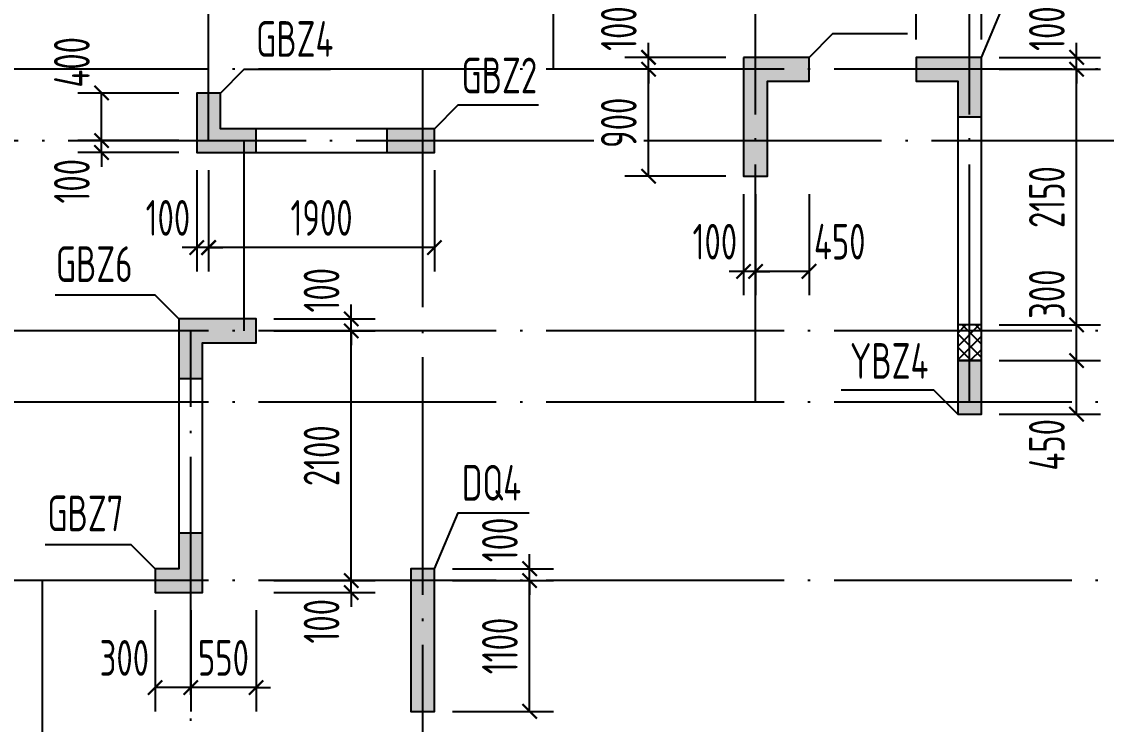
# Model space of a CAD drawing. Extents: x -812054 to 22247, y -644080 to 1003627.
# Drawn here: x -443687 to -434565, y -220487 to -214578 of the extents above; entities that cross this region are included whole.
import ezdxf
from ezdxf.enums import TextEntityAlignment as Align

# ---------------------------------------------------------------- set-up
doc = ezdxf.new("R2010")
doc.units = 0
doc.header["$LTSCALE"] = 1000
doc.linetypes.add('DOTE', pattern=[2.42, 2, -0.2, 0.02, -0.2])
doc.layers.get('0').update_dxf_attribs({"linetype": 'CONTINUOUS'})
doc.layers.get('DEFPOINTS').update_dxf_attribs({"linetype": 'CONTINUOUS'})
for name, color, linetype in [('0z-约束构件', 1, 'CONTINUOUS'), ('A-DOTE', 10, 'DOTE'), ('S-Q墙实线', 6, 'CONTINUOUS'), ('S-Q墙标注', 3, 'CONTINUOUS'), ('S-X详图填充', 252, 'CONTINUOUS'), ('S-X详图实线', 4, 'CONTINUOUS'), ('S-Z柱编号', 6, 'CONTINUOUS')]:
    doc.layers.add(name, color=color, linetype=linetype)
doc.layers.add('配箍校核', color=34, linetype='CONTINUOUS', plot=False)
doc.styles.add('TSSD_REIN', font='tssdeng.shx', dxfattribs={"width": 0.7, "height": 300, "bigfont": 'tssdchn.shx'})
doc.styles.add('结构文字', font='zstxt.shx', dxfattribs={"width": 0.7, "bigfont": 'zshz.shx'})
doc.dimstyles.new('STRUCK', dxfattribs={"dimtxt": 400, "dimasz": 121, "dimexe": 200, "dimexo": 150, "dimgap": 115, "dimtad": 1, "dimdec": 0, "dimdsep": 46, "dimtxsty": '结构文字', "dimblk": 'ARCHTICK', "dimcen": 400, "dimclrd": 3, "dimclre": 3, "dimclrt": 7, "dimadec": 0, "dimazin": 0, "dimtfac": 1, "dimtdec": 0, "dimtix": 1, "dimtmove": 2, "dimatfit": 3, "dimldrblk": '_DIMX', "dimfxl": 1, "dimtolj": 1, "dimtzin": 0, "dimarcsym": 0})

# ---------------------------------------------------------------- blocks, each defined once
blk = doc.blocks.new('20210726.16350016')
at = {"layer": 'A-DOTE'}
for p, q in [((43500, 13100.3), (43500, 21100)), ((46400, 13700), (46400, 21100)), ((48100, 10900), (48100, 21100)), ((49900, 10900), (49900, 21100)), ((55600, 13700), (3600, 13700)), ((45299.8, 13700), (45300, 3600)), ((3600, 13100.3), (55600, 13100.3)), ((43800, 11500), (43800, 13100)), ((55600, 11500), (3600, 11500)), ((43350, 3600), (43350, 11500)), ((55600, 10900), (3600, 10900)), ((55600, 9400), (3600, 9400)), ((42100, 9400), (42100, 3600))]:
    blk.add_line(p, q, dxfattribs=at)
blk = doc.blocks.new('_ArchTick')
at = {"color": 0, "linetype": 'ByBlock', "const_width": 0.15}
blk.add_lwpolyline([(-0.5, -0.5), (0.5, 0.5)], dxfattribs=at)
blk = doc.blocks.new('*D1938')
at = {"layer": 'DEFPOINTS', "color": 0, "transparency": 16777216}
for p in [(-440215.3, -219278.3), (-439415.3, -219278.3), (-440215.3, -220378.3)]:
    blk.add_point(p, dxfattribs=at)
at = {"layer": 'S-Q墙标注', "color": 3, "lineweight": -2, "transparency": 16777216}
for p, q in [((-440065.3, -219278.3), (-439215.3, -219278.3)), ((-439415.3, -220378.3), (-439415.3, -219278.3)), ((-440065.3, -220378.3), (-439215.3, -220378.3))]:
    blk.add_line(p, q, dxfattribs=at)
at = {"layer": 'S-Q墙标注', "color": 3, "lineweight": -2, "transparency": 16777216, "xscale": 121, "yscale": 121, "zscale": 121}
for p, rotation in [((-439415.3, -219278.3), 90), ((-439415.3, -220378.3), 270)]:
    blk.add_blockref('_ArchTick', p, dxfattribs=dict(at, rotation=rotation))
at = {"layer": 'S-Q墙标注', "color": 7, "transparency": 16777216, "insert": (-439665.3, -219828.3), "char_height": 300, "attachment_point": 5, "rotation": 90, "style": 'TSSD_REIN'}
blk.add_mtext('\\A1;1100', dxfattribs=at)
blk = doc.blocks.new('_DIMX')
blk.add_line((-150, 0), (150, 0))
at = {"const_width": 50}
blk.add_lwpolyline([(-70, -70), (70, 70)], dxfattribs=at)
blk = doc.blocks.new('*D1939')
at = {"layer": 'DEFPOINTS', "color": 0, "transparency": 16777216}
for p in [(-440215.3, -219178.3), (-439415.3, -219178.3), (-440215.3, -219278.3)]:
    blk.add_point(p, dxfattribs=at)
at = {"layer": 'S-Q墙标注', "color": 3, "lineweight": -2, "transparency": 16777216}
for p, q in [((-439415.3, -219178.3), (-439415.3, -219057.3)), ((-440065.3, -219178.3), (-439215.3, -219178.3)), ((-439415.3, -219278.3), (-439415.3, -219178.3)), ((-440065.3, -219278.3), (-439215.3, -219278.3)), ((-439415.3, -219278.3), (-439415.3, -219399.3))]:
    blk.add_line(p, q, dxfattribs=at)
at = {"layer": 'S-Q墙标注', "color": 3, "lineweight": -2, "transparency": 16777216, "xscale": 121, "yscale": 121, "zscale": 121}
for p, rotation in [((-439415.3, -219178.3), 270), ((-439415.3, -219278.3), 90)]:
    blk.add_blockref('_ArchTick', p, dxfattribs=dict(at, rotation=rotation))
at = {"layer": 'S-Q墙标注', "color": 7, "transparency": 16777216, "insert": (-439665.3, -218936.3), "char_height": 300, "attachment_point": 5, "rotation": 90, "style": 'TSSD_REIN'}
blk.add_mtext('\\A1;100', dxfattribs=at)
blk = doc.blocks.new('*D1944')
at = {"layer": 'DEFPOINTS', "color": 0, "transparency": 16777216}
for p in [(-435615.3, -217428.3), (-434815.3, -217428.3), (-435615.3, -217878.3)]:
    blk.add_point(p, dxfattribs=at)
at = {"layer": 'S-Q墙标注', "color": 3, "lineweight": -2, "transparency": 16777216}
for p, q in [((-435465.3, -217428.3), (-434615.3, -217428.3)), ((-434815.3, -217878.3), (-434815.3, -217428.3)), ((-435465.3, -217878.3), (-434615.3, -217878.3))]:
    blk.add_line(p, q, dxfattribs=at)
at = {"layer": 'S-Q墙标注', "color": 3, "lineweight": -2, "transparency": 16777216, "xscale": 121, "yscale": 121, "zscale": 121}
for p, rotation in [((-434815.3, -217428.3), 90), ((-434815.3, -217878.3), 270)]:
    blk.add_blockref('_ArchTick', p, dxfattribs=dict(at, rotation=rotation))
at = {"layer": 'S-Q墙标注', "color": 7, "transparency": 16777216, "insert": (-435065.3, -218136.3), "char_height": 300, "attachment_point": 5, "rotation": 90, "style": 'TSSD_REIN'}
blk.add_mtext('\\A1;450', dxfattribs=at)
blk = doc.blocks.new('*D1945')
at = {"layer": 'DEFPOINTS', "color": 0, "transparency": 16777216}
for p in [(-435615.3, -214878.3), (-434815.3, -214878.3), (-435615.3, -214978.3)]:
    blk.add_point(p, dxfattribs=at)
at = {"layer": 'S-Q墙标注', "color": 3, "lineweight": -2, "transparency": 16777216}
for p, q in [((-434815.3, -214878.3), (-434815.3, -214757.3)), ((-435465.3, -214878.3), (-434615.3, -214878.3)), ((-434815.3, -214978.3), (-434815.3, -214878.3)), ((-435465.3, -214978.3), (-434615.3, -214978.3)), ((-434815.3, -214978.3), (-434815.3, -215099.3))]:
    blk.add_line(p, q, dxfattribs=at)
at = {"layer": 'S-Q墙标注', "color": 3, "lineweight": -2, "transparency": 16777216, "xscale": 121, "yscale": 121, "zscale": 121}
for p, rotation in [((-434815.3, -214878.3), 270), ((-434815.3, -214978.3), 90)]:
    blk.add_blockref('_ArchTick', p, dxfattribs=dict(at, rotation=rotation))
at = {"layer": 'S-Q墙标注', "color": 7, "transparency": 16777216, "insert": (-435065.3, -214636.3), "char_height": 300, "attachment_point": 5, "rotation": 90, "style": 'TSSD_REIN'}
blk.add_mtext('\\A1;100', dxfattribs=at)
blk = doc.blocks.new('*D1946')
at = {"layer": 'DEFPOINTS', "color": 0, "transparency": 16777216}
for p in [(-435715.3, -214078.3), (-435715.3, -214878.3), (-435615.3, -214878.3)]:
    blk.add_point(p, dxfattribs=at)
at = {"layer": 'S-Q墙标注', "color": 3, "lineweight": -2, "transparency": 16777216}
for p, q in [((-435715.3, -214728.3), (-435715.3, -213878.3)), ((-435615.3, -214728.3), (-435615.3, -213878.3)), ((-435715.3, -214078.3), (-435836.3, -214078.3)), ((-435615.3, -214078.3), (-435715.3, -214078.3)), ((-435615.3, -214078.3), (-435494.3, -214078.3))]:
    blk.add_line(p, q, dxfattribs=at)
at = {"layer": 'S-Q墙标注', "color": 3, "lineweight": -2, "transparency": 16777216, "xscale": 121, "yscale": 121, "zscale": 121}
blk.add_blockref('_ArchTick', (-435715.3, -214078.3), dxfattribs=at)
at = {"layer": 'S-Q墙标注', "color": 3, "lineweight": -2, "transparency": 16777216, "xscale": 121, "yscale": 121, "zscale": 121, "rotation": 180}
blk.add_blockref('_ArchTick', (-435615.3, -214078.3), dxfattribs=at)
at = {"layer": 'S-Q墙标注', "color": 7, "transparency": 16777216, "insert": (-435373.4, -213828.3), "char_height": 300, "attachment_point": 5, "style": 'TSSD_REIN'}
blk.add_mtext('\\A1;100', dxfattribs=at)
blk = doc.blocks.new('*D1947')
at = {"layer": 'DEFPOINTS', "color": 0, "transparency": 16777216}
for p in [(-436165.3, -214078.3), (-436165.3, -214878.3), (-435715.3, -214878.3)]:
    blk.add_point(p, dxfattribs=at)
at = {"layer": 'S-Q墙标注', "color": 3, "lineweight": -2, "transparency": 16777216}
for p, q in [((-436165.3, -214728.3), (-436165.3, -213878.3)), ((-435715.3, -214728.3), (-435715.3, -213878.3)), ((-435715.3, -214078.3), (-436165.3, -214078.3))]:
    blk.add_line(p, q, dxfattribs=at)
at = {"layer": 'S-Q墙标注', "color": 3, "lineweight": -2, "transparency": 16777216, "xscale": 121, "yscale": 121, "zscale": 121, "rotation": 180}
blk.add_blockref('_ArchTick', (-436165.3, -214078.3), dxfattribs=at)
at = {"layer": 'S-Q墙标注', "color": 3, "lineweight": -2, "transparency": 16777216, "xscale": 121, "yscale": 121, "zscale": 121}
blk.add_blockref('_ArchTick', (-435715.3, -214078.3), dxfattribs=at)
at = {"layer": 'S-Q墙标注', "color": 7, "transparency": 16777216, "insert": (-436423.4, -213828.3), "char_height": 300, "attachment_point": 5, "style": 'TSSD_REIN'}
blk.add_mtext('\\A1;450', dxfattribs=at)
blk = doc.blocks.new('*D1948')
at = {"layer": 'DEFPOINTS', "color": 0, "transparency": 16777216}
for p in [(-438415.3, -214978.3), (-437615.3, -214978.3), (-437615.3, -215878.3)]:
    blk.add_point(p, dxfattribs=at)
at = {"layer": 'S-Q墙标注', "color": 3, "lineweight": -2, "transparency": 16777216}
for p, q in [((-437765.3, -214978.3), (-438615.3, -214978.3)), ((-438415.3, -215878.3), (-438415.3, -214978.3)), ((-437765.3, -215878.3), (-438615.3, -215878.3))]:
    blk.add_line(p, q, dxfattribs=at)
at = {"layer": 'S-Q墙标注', "color": 3, "lineweight": -2, "transparency": 16777216, "xscale": 121, "yscale": 121, "zscale": 121}
for p, rotation in [((-438415.3, -214978.3), 90), ((-438415.3, -215878.3), 270)]:
    blk.add_blockref('_ArchTick', p, dxfattribs=dict(at, rotation=rotation))
at = {"layer": 'S-Q墙标注', "color": 7, "transparency": 16777216, "insert": (-438665.3, -215428.3), "char_height": 300, "attachment_point": 5, "rotation": 90, "style": 'TSSD_REIN'}
blk.add_mtext('\\A1;900', dxfattribs=at)
blk = doc.blocks.new('*D1949')
at = {"layer": 'DEFPOINTS', "color": 0, "transparency": 16777216}
for p in [(-438415.3, -214878.3), (-437615.3, -214878.3), (-437615.3, -214978.3)]:
    blk.add_point(p, dxfattribs=at)
at = {"layer": 'S-Q墙标注', "color": 3, "lineweight": -2, "transparency": 16777216}
for p, q in [((-438415.3, -214878.3), (-438415.3, -214757.3)), ((-437765.3, -214878.3), (-438615.3, -214878.3)), ((-438415.3, -214978.3), (-438415.3, -214878.3)), ((-437765.3, -214978.3), (-438615.3, -214978.3)), ((-438415.3, -214978.3), (-438415.3, -215099.3))]:
    blk.add_line(p, q, dxfattribs=at)
at = {"layer": 'S-Q墙标注', "color": 3, "lineweight": -2, "transparency": 16777216, "xscale": 121, "yscale": 121, "zscale": 121}
for p, rotation in [((-438415.3, -214878.3), 270), ((-438415.3, -214978.3), 90)]:
    blk.add_blockref('_ArchTick', p, dxfattribs=dict(at, rotation=rotation))
at = {"layer": 'S-Q墙标注', "color": 7, "transparency": 16777216, "insert": (-438665.3, -214636.3), "char_height": 300, "attachment_point": 5, "rotation": 90, "style": 'TSSD_REIN'}
blk.add_mtext('\\A1;100', dxfattribs=at)
blk = doc.blocks.new('*D1950')
at = {"layer": 'DEFPOINTS', "color": 0, "transparency": 16777216}
for p in [(-437515.3, -215878.3), (-437065.4, -215878.3), (-437515.3, -216678.3)]:
    blk.add_point(p, dxfattribs=at)
at = {"layer": 'S-Q墙标注', "color": 3, "lineweight": -2, "transparency": 16777216}
for p, q in [((-437515.3, -216028.3), (-437515.3, -216878.3)), ((-437065.4, -216028.3), (-437065.4, -216878.3)), ((-437065.4, -216678.3), (-437515.3, -216678.3))]:
    blk.add_line(p, q, dxfattribs=at)
at = {"layer": 'S-Q墙标注', "color": 3, "lineweight": -2, "transparency": 16777216, "xscale": 121, "yscale": 121, "zscale": 121, "rotation": 180}
blk.add_blockref('_ArchTick', (-437515.3, -216678.3), dxfattribs=at)
at = {"layer": 'S-Q墙标注', "color": 3, "lineweight": -2, "transparency": 16777216, "xscale": 121, "yscale": 121, "zscale": 121}
blk.add_blockref('_ArchTick', (-437065.4, -216678.3), dxfattribs=at)
at = {"layer": 'S-Q墙标注', "color": 7, "transparency": 16777216, "insert": (-436807.3, -216428.3), "char_height": 300, "attachment_point": 5, "style": 'TSSD_REIN'}
blk.add_mtext('\\A1;450', dxfattribs=at)
blk = doc.blocks.new('*D1951')
at = {"layer": 'DEFPOINTS', "color": 0, "transparency": 16777216}
for p in [(-437615.3, -215878.3), (-437515.3, -215878.3), (-437615.3, -216678.3)]:
    blk.add_point(p, dxfattribs=at)
at = {"layer": 'S-Q墙标注', "color": 3, "lineweight": -2, "transparency": 16777216}
for p, q in [((-437615.3, -216028.3), (-437615.3, -216878.3)), ((-437515.3, -216028.3), (-437515.3, -216878.3)), ((-437615.3, -216678.3), (-437736.3, -216678.3)), ((-437515.3, -216678.3), (-437615.3, -216678.3)), ((-437515.3, -216678.3), (-437394.3, -216678.3))]:
    blk.add_line(p, q, dxfattribs=at)
at = {"layer": 'S-Q墙标注', "color": 3, "lineweight": -2, "transparency": 16777216, "xscale": 121, "yscale": 121, "zscale": 121}
blk.add_blockref('_ArchTick', (-437615.3, -216678.3), dxfattribs=at)
at = {"layer": 'S-Q墙标注', "color": 3, "lineweight": -2, "transparency": 16777216, "xscale": 121, "yscale": 121, "zscale": 121, "rotation": 180}
blk.add_blockref('_ArchTick', (-437515.3, -216678.3), dxfattribs=at)
at = {"layer": 'S-Q墙标注', "color": 7, "transparency": 16777216, "insert": (-437857.3, -216428.3), "char_height": 300, "attachment_point": 5, "style": 'TSSD_REIN'}
blk.add_mtext('\\A1;100', dxfattribs=at)
blk = doc.blocks.new('*D1952')
at = {"layer": 'DEFPOINTS', "color": 0, "transparency": 16777216}
for p in [(-443015.3, -215578), (-442215.3, -215578), (-442215.3, -215678)]:
    blk.add_point(p, dxfattribs=at)
at = {"layer": 'S-Q墙标注', "color": 3, "lineweight": -2, "transparency": 16777216}
for p, q in [((-443015.3, -215578), (-443015.3, -215457)), ((-442365.3, -215578), (-443215.3, -215578)), ((-443015.3, -215678), (-443015.3, -215578)), ((-442365.3, -215678), (-443215.3, -215678)), ((-443015.3, -215678), (-443015.3, -215799))]:
    blk.add_line(p, q, dxfattribs=at)
at = {"layer": 'S-Q墙标注', "color": 3, "lineweight": -2, "transparency": 16777216, "xscale": 121, "yscale": 121, "zscale": 121}
for p, rotation in [((-443015.3, -215578), 270), ((-443015.3, -215678), 90)]:
    blk.add_blockref('_ArchTick', p, dxfattribs=dict(at, rotation=rotation))
at = {"layer": 'S-Q墙标注', "color": 7, "transparency": 16777216, "insert": (-443265.3, -215919.9), "char_height": 300, "attachment_point": 5, "rotation": 90, "style": 'TSSD_REIN'}
blk.add_mtext('\\A1;100', dxfattribs=at)
blk = doc.blocks.new('*D1953')
at = {"layer": 'DEFPOINTS', "color": 0, "transparency": 16777216}
for p in [(-443015.3, -215178), (-442215.3, -215178), (-442215.3, -215578)]:
    blk.add_point(p, dxfattribs=at)
at = {"layer": 'S-Q墙标注', "color": 3, "lineweight": -2, "transparency": 16777216}
for p, q in [((-442365.3, -215178), (-443215.3, -215178)), ((-443015.3, -215578), (-443015.3, -215178)), ((-442365.3, -215578), (-443215.3, -215578))]:
    blk.add_line(p, q, dxfattribs=at)
at = {"layer": 'S-Q墙标注', "color": 3, "lineweight": -2, "transparency": 16777216, "xscale": 121, "yscale": 121, "zscale": 121}
for p, rotation in [((-443015.3, -215178), 90), ((-443015.3, -215578), 270)]:
    blk.add_blockref('_ArchTick', p, dxfattribs=dict(at, rotation=rotation))
at = {"layer": 'S-Q墙标注', "color": 7, "transparency": 16777216, "insert": (-443265.3, -214919.9), "char_height": 300, "attachment_point": 5, "rotation": 90, "style": 'TSSD_REIN'}
blk.add_mtext('\\A1;400', dxfattribs=at)
blk = doc.blocks.new('*D1954')
at = {"layer": 'DEFPOINTS', "color": 0, "transparency": 16777216}
for p in [(-442115.3, -215678), (-440215.3, -215678), (-442115.3, -216478)]:
    blk.add_point(p, dxfattribs=at)
at = {"layer": 'S-Q墙标注', "color": 3, "lineweight": -2, "transparency": 16777216}
for p, q in [((-442115.3, -215828), (-442115.3, -216678)), ((-440215.3, -215828), (-440215.3, -216678)), ((-440215.3, -216478), (-442115.3, -216478))]:
    blk.add_line(p, q, dxfattribs=at)
at = {"layer": 'S-Q墙标注', "color": 3, "lineweight": -2, "transparency": 16777216, "xscale": 121, "yscale": 121, "zscale": 121, "rotation": 180}
blk.add_blockref('_ArchTick', (-442115.3, -216478), dxfattribs=at)
at = {"layer": 'S-Q墙标注', "color": 3, "lineweight": -2, "transparency": 16777216, "xscale": 121, "yscale": 121, "zscale": 121}
blk.add_blockref('_ArchTick', (-440215.3, -216478), dxfattribs=at)
at = {"layer": 'S-Q墙标注', "color": 7, "transparency": 16777216, "insert": (-441165.3, -216228), "char_height": 300, "attachment_point": 5, "style": 'TSSD_REIN'}
blk.add_mtext('\\A1;1900', dxfattribs=at)
blk = doc.blocks.new('*D1955')
at = {"layer": 'DEFPOINTS', "color": 0, "transparency": 16777216}
for p in [(-442215.3, -215678), (-442115.3, -215678), (-442215.3, -216478)]:
    blk.add_point(p, dxfattribs=at)
at = {"layer": 'S-Q墙标注', "color": 3, "lineweight": -2, "transparency": 16777216}
for p, q in [((-442215.3, -215828), (-442215.3, -216678)), ((-442115.3, -215828), (-442115.3, -216678)), ((-442215.3, -216478), (-442336.3, -216478)), ((-442115.3, -216478), (-442215.3, -216478)), ((-442115.3, -216478), (-441994.3, -216478))]:
    blk.add_line(p, q, dxfattribs=at)
at = {"layer": 'S-Q墙标注', "color": 3, "lineweight": -2, "transparency": 16777216, "xscale": 121, "yscale": 121, "zscale": 121}
blk.add_blockref('_ArchTick', (-442215.3, -216478), dxfattribs=at)
at = {"layer": 'S-Q墙标注', "color": 3, "lineweight": -2, "transparency": 16777216, "xscale": 121, "yscale": 121, "zscale": 121, "rotation": 180}
blk.add_blockref('_ArchTick', (-442115.3, -216478), dxfattribs=at)
at = {"layer": 'S-Q墙标注', "color": 7, "transparency": 16777216, "insert": (-442457.2, -216228), "char_height": 300, "attachment_point": 5, "style": 'TSSD_REIN'}
blk.add_mtext('\\A1;100', dxfattribs=at)
blk = doc.blocks.new('*D1960')
at = {"layer": 'DEFPOINTS', "color": 0, "transparency": 16777216}
for p in [(-441715.3, -219278.3), (-440915.3, -219278.3), (-441715.3, -219378.3)]:
    blk.add_point(p, dxfattribs=at)
at = {"layer": 'S-Q墙标注', "color": 3, "lineweight": -2, "transparency": 16777216}
for p, q in [((-440915.3, -219278.3), (-440915.3, -219157.3)), ((-441565.3, -219278.3), (-440715.3, -219278.3)), ((-440915.3, -219378.3), (-440915.3, -219278.3)), ((-441565.3, -219378.3), (-440715.3, -219378.3)), ((-440915.3, -219378.3), (-440915.3, -219499.3))]:
    blk.add_line(p, q, dxfattribs=at)
at = {"layer": 'S-Q墙标注', "color": 3, "lineweight": -2, "transparency": 16777216, "xscale": 121, "yscale": 121, "zscale": 121}
for p, rotation in [((-440915.3, -219278.3), 270), ((-440915.3, -219378.3), 90)]:
    blk.add_blockref('_ArchTick', p, dxfattribs=dict(at, rotation=rotation))
at = {"layer": 'S-Q墙标注', "color": 7, "transparency": 16777216, "insert": (-441165.3, -219620.2), "char_height": 300, "attachment_point": 5, "rotation": 90, "style": 'TSSD_REIN'}
blk.add_mtext('\\A1;100', dxfattribs=at)
blk = doc.blocks.new('*D1961')
at = {"layer": 'DEFPOINTS', "color": 0, "transparency": 16777216}
for p in [(-441715.3, -217178.3), (-440915.3, -217178.3), (-441715.3, -219278.3)]:
    blk.add_point(p, dxfattribs=at)
at = {"layer": 'S-Q墙标注', "color": 3, "lineweight": -2, "transparency": 16777216}
for p, q in [((-441565.3, -217178.3), (-440715.3, -217178.3)), ((-440915.3, -219278.3), (-440915.3, -217178.3)), ((-441565.3, -219278.3), (-440715.3, -219278.3))]:
    blk.add_line(p, q, dxfattribs=at)
at = {"layer": 'S-Q墙标注', "color": 3, "lineweight": -2, "transparency": 16777216, "xscale": 121, "yscale": 121, "zscale": 121}
for p, rotation in [((-440915.3, -217178.3), 90), ((-440915.3, -219278.3), 270)]:
    blk.add_blockref('_ArchTick', p, dxfattribs=dict(at, rotation=rotation))
at = {"layer": 'S-Q墙标注', "color": 7, "transparency": 16777216, "insert": (-441165.3, -218228.3), "char_height": 300, "attachment_point": 5, "rotation": 90, "style": 'TSSD_REIN'}
blk.add_mtext('\\A1;2100', dxfattribs=at)
blk = doc.blocks.new('*D1962')
at = {"layer": 'DEFPOINTS', "color": 0, "transparency": 16777216}
for p in [(-441715.3, -217078.3), (-440915.3, -217078.3), (-441715.3, -217178.3)]:
    blk.add_point(p, dxfattribs=at)
at = {"layer": 'S-Q墙标注', "color": 3, "lineweight": -2, "transparency": 16777216}
for p, q in [((-440915.3, -217078.3), (-440915.3, -216957.3)), ((-441565.3, -217078.3), (-440715.3, -217078.3)), ((-440915.3, -217178.3), (-440915.3, -217078.3)), ((-441565.3, -217178.3), (-440715.3, -217178.3)), ((-440915.3, -217178.3), (-440915.3, -217299.3))]:
    blk.add_line(p, q, dxfattribs=at)
at = {"layer": 'S-Q墙标注', "color": 3, "lineweight": -2, "transparency": 16777216, "xscale": 121, "yscale": 121, "zscale": 121}
for p, rotation in [((-440915.3, -217078.3), 270), ((-440915.3, -217178.3), 90)]:
    blk.add_blockref('_ArchTick', p, dxfattribs=dict(at, rotation=rotation))
at = {"layer": 'S-Q墙标注', "color": 7, "transparency": 16777216, "insert": (-441165.3, -216836.3), "char_height": 300, "attachment_point": 5, "rotation": 90, "style": 'TSSD_REIN'}
blk.add_mtext('\\A1;100', dxfattribs=at)
blk = doc.blocks.new('20210730.00595579')
at = {"layer": '0z-约束构件'}
h = blk.add_hatch(dxfattribs=at)
h.set_pattern_fill('ANSI37', color=256, scale=25, style=0)
h.set_pattern_definition([(45, (126794.76, -600656.97), (-56.126601, 56.126601), []), (135, (126794.76, -600656.97), (-56.126601, -56.126601), [])])
h.paths.add_polyline_path([(10664.7, -181459.2), (10664.7, -181159.2), (10864.7, -181159.2), (10864.7, -181459.2)])
blk.add_lwpolyline([(10664.7, -181459.2), (10864.7, -181459.2), (10864.7, -181159.2), (10664.7, -181159.2)], close=True, dxfattribs=at)
blk = doc.blocks.new('*D2006')
at = {"layer": 'DEFPOINTS', "color": 0, "transparency": 16777216}
for p in [(-435615.3, -217128.3), (-434815.3, -217128.3), (-435615.3, -217428.3)]:
    blk.add_point(p, dxfattribs=at)
at = {"layer": 'S-Q墙标注', "color": 3, "lineweight": -2, "transparency": 16777216}
for p, q in [((-435465.3, -217128.3), (-434615.3, -217128.3)), ((-434815.3, -217428.3), (-434815.3, -217128.3)), ((-435465.3, -217428.3), (-434615.3, -217428.3))]:
    blk.add_line(p, q, dxfattribs=at)
at = {"layer": 'S-Q墙标注', "color": 3, "lineweight": -2, "transparency": 16777216, "xscale": 121, "yscale": 121, "zscale": 121}
for p, rotation in [((-434815.3, -217128.3), 90), ((-434815.3, -217428.3), 270)]:
    blk.add_blockref('_ArchTick', p, dxfattribs=dict(at, rotation=rotation))
at = {"layer": 'S-Q墙标注', "color": 7, "transparency": 16777216, "insert": (-435065.3, -216870.2), "char_height": 300, "attachment_point": 5, "rotation": 90, "style": 'TSSD_REIN'}
blk.add_mtext('\\A1;300', dxfattribs=at)
blk = doc.blocks.new('*D2007')
at = {"layer": 'DEFPOINTS', "color": 0, "transparency": 16777216}
for p in [(-435615.3, -214978.3), (-434815.3, -214978.3), (-435615.3, -217128.3)]:
    blk.add_point(p, dxfattribs=at)
at = {"layer": 'S-Q墙标注', "color": 3, "lineweight": -2, "transparency": 16777216}
for p, q in [((-435465.3, -214978.3), (-434615.3, -214978.3)), ((-434815.3, -217128.3), (-434815.3, -214978.3)), ((-435465.3, -217128.3), (-434615.3, -217128.3))]:
    blk.add_line(p, q, dxfattribs=at)
at = {"layer": 'S-Q墙标注', "color": 3, "lineweight": -2, "transparency": 16777216, "xscale": 121, "yscale": 121, "zscale": 121}
for p, rotation in [((-434815.3, -214978.3), 90), ((-434815.3, -217128.3), 270)]:
    blk.add_blockref('_ArchTick', p, dxfattribs=dict(at, rotation=rotation))
at = {"layer": 'S-Q墙标注', "color": 7, "transparency": 16777216, "insert": (-435065.3, -216053.3), "char_height": 300, "attachment_point": 5, "rotation": 90, "style": 'TSSD_REIN'}
blk.add_mtext('\\A1;2150', dxfattribs=at)
blk = doc.blocks.new('*D2292')
at = {"layer": 'DEFPOINTS', "color": 0, "transparency": 16777216}
for p in [(-442265.3, -219378.3), (-441715.3, -219378.3), (-442265.3, -220178.3)]:
    blk.add_point(p, dxfattribs=at)
at = {"layer": 'S-Q墙标注', "color": 3, "lineweight": -2, "transparency": 16777216}
for p, q in [((-442265.3, -219528.3), (-442265.3, -220378.3)), ((-441715.3, -219528.3), (-441715.3, -220378.3)), ((-442265.3, -220178.3), (-442386.3, -220178.3)), ((-441715.3, -220178.3), (-442265.3, -220178.3)), ((-441715.3, -220178.3), (-441594.3, -220178.3))]:
    blk.add_line(p, q, dxfattribs=at)
at = {"layer": 'S-Q墙标注', "color": 3, "lineweight": -2, "transparency": 16777216, "xscale": 121, "yscale": 121, "zscale": 121}
blk.add_blockref('_ArchTick', (-442265.3, -220178.3), dxfattribs=at)
at = {"layer": 'S-Q墙标注', "color": 3, "lineweight": -2, "transparency": 16777216, "xscale": 121, "yscale": 121, "zscale": 121, "rotation": 180}
blk.add_blockref('_ArchTick', (-441715.3, -220178.3), dxfattribs=at)
at = {"layer": 'S-Q墙标注', "color": 7, "transparency": 16777216, "insert": (-441990.3, -219928.3), "char_height": 300, "attachment_point": 5, "style": 'TSSD_REIN'}
blk.add_mtext('\\A1;550', dxfattribs=at)
blk = doc.blocks.new('*D2293')
at = {"layer": 'DEFPOINTS', "color": 0, "transparency": 16777216}
for p in [(-442565.3, -219378.3), (-442265.3, -219378.3), (-442565.3, -220178.3)]:
    blk.add_point(p, dxfattribs=at)
at = {"layer": 'S-Q墙标注', "color": 3, "lineweight": -2, "transparency": 16777216}
for p, q in [((-442565.3, -219528.3), (-442565.3, -220378.3)), ((-442265.3, -219528.3), (-442265.3, -220378.3)), ((-442265.3, -220178.3), (-442565.3, -220178.3))]:
    blk.add_line(p, q, dxfattribs=at)
at = {"layer": 'S-Q墙标注', "color": 3, "lineweight": -2, "transparency": 16777216, "xscale": 121, "yscale": 121, "zscale": 121, "rotation": 180}
blk.add_blockref('_ArchTick', (-442565.3, -220178.3), dxfattribs=at)
at = {"layer": 'S-Q墙标注', "color": 3, "lineweight": -2, "transparency": 16777216, "xscale": 121, "yscale": 121, "zscale": 121}
blk.add_blockref('_ArchTick', (-442265.3, -220178.3), dxfattribs=at)
at = {"layer": 'S-Q墙标注', "color": 7, "transparency": 16777216, "insert": (-442823.4, -219928.3), "char_height": 300, "attachment_point": 5, "style": 'TSSD_REIN'}
blk.add_mtext('\\A1;300', dxfattribs=at)

msp = doc.modelspace()

# ---------------------------------------------------------------- hatches: boundary and pattern name
at = {"layer": 'S-X详图填充'}
h = msp.add_hatch(color=256, dxfattribs=at)
h.dxf.hatch_style = 1
h.paths.add_polyline_path([(-437615.33, -214878.26), (-437615.33, -215878.26), (-437415.33, -215878.26), (-437415.33, -215078.26), (-437065.42, -215078.26), (-437065.42, -214878.26)])
h = msp.add_hatch(color=256, dxfattribs=at)
h.dxf.hatch_style = 1
h.paths.add_polyline_path([(-435815.32, -215378.26), (-435615.32, -215378.26), (-435615.32, -214878.26), (-436165.32, -214878.26), (-436165.32, -215078.26), (-435815.32, -215078.26)])
h = msp.add_hatch(color=256, dxfattribs=at)
h.dxf.hatch_style = 1
h.paths.add_polyline_path([(-441715.32, -215677.99), (-441715.32, -215477.99), (-442015.32, -215477.99), (-442015.32, -215177.99), (-442215.32, -215177.99), (-442215.32, -215677.99)])
h = msp.add_hatch(color=256, dxfattribs=at)
h.dxf.hatch_style = 1
h.paths.add_polyline_path([(-440615.32, -215477.99), (-440615.32, -215677.99), (-440215.32, -215677.99), (-440215.32, -215477.99)])
h = msp.add_hatch(color=256, dxfattribs=at)
h.dxf.hatch_style = 1
h.paths.add_polyline_path([(-442365.32, -217578.26), (-442165.32, -217578.26), (-442165.32, -217278.26), (-441715.45, -217278.26), (-441715.45, -217078.26), (-442365.32, -217078.26)])
h = msp.add_hatch(color=256, dxfattribs=at)
h.dxf.hatch_style = 1
h.paths.add_polyline_path([(-435615.32, -217428.26), (-435815.32, -217428.26), (-435815.32, -217878.26), (-435615.32, -217878.26)])
h = msp.add_hatch(color=256, dxfattribs=at)
h.dxf.hatch_style = 1
h.paths.add_polyline_path([(-442165.32, -218878.26), (-442365.32, -218878.26), (-442365.32, -219178.26), (-442565.32, -219178.26), (-442565.32, -219378.26), (-442165.32, -219378.26)])
h = msp.add_hatch(color=256, dxfattribs=at)
h.dxf.hatch_style = 1
h.paths.add_polyline_path([(-440415.42, -220378.26), (-440215.42, -220378.26), (-440215.33, -219178.26), (-440415.33, -219178.26)])

# ---------------------------------------------------------------- linework, layer by layer
at = {"layer": 'S-Q墙实线'}
for points in [[(-437615.33, -214878.26), (-437615.33, -215878.26), (-437415.33, -215878.26), (-437415.33, -215078.26), (-437065.42, -215078.26), (-437065.42, -214878.26)], [(-435615.32, -214878.26), (-436165.32, -214878.26), (-436165.32, -215078.26), (-435815.32, -215078.26), (-435815.32, -217878.26), (-435615.32, -217878.26)], [(-442015.32, -215477.99), (-442015.32, -215177.99), (-442215.32, -215177.99), (-442215.32, -215677.99), (-441815.45, -215677.99), (-440215.32, -215677.99), (-440215.32, -215477.99), (-441815.45, -215477.99)], [(-442365.32, -219178.26), (-442565.32, -219178.26), (-442565.32, -219378.26), (-442165.32, -219378.26), (-442165.32, -217778.26), (-442165.32, -217278.26), (-441715.45, -217278.26), (-441715.45, -217078.26), (-442365.32, -217078.26), (-442365.32, -217778.26)], [(-440215.33, -220378.26), (-440215.33, -219178.26), (-440415.33, -219178.26), (-440415.33, -220378.26)]]:
    msp.add_lwpolyline(points, close=True, dxfattribs=at)
at = {"layer": 'S-X详图实线'}
for points in [[(-437615.33, -214878.26), (-437615.33, -215878.26), (-437415.33, -215878.26), (-437415.33, -215078.26), (-437065.42, -215078.26), (-437065.42, -214878.26), (-437615.33, -214878.26)], [(-435815.32, -215378.26), (-435615.32, -215378.26), (-435615.32, -214878.26), (-436165.32, -214878.26), (-436165.32, -215078.26), (-435815.32, -215078.26), (-435815.32, -215378.26)], [(-441715.32, -215677.99), (-441715.32, -215477.99), (-442015.32, -215477.99), (-442015.32, -215177.99), (-442215.32, -215177.99), (-442215.32, -215677.99), (-441715.32, -215677.99)], [(-440615.32, -215477.99), (-440615.32, -215677.99), (-440215.32, -215677.99), (-440215.32, -215477.99), (-440615.32, -215477.99)], [(-442365.32, -217578.26), (-442165.32, -217578.26), (-442165.32, -217278.26), (-441715.45, -217278.26), (-441715.45, -217078.26), (-442365.32, -217078.26), (-442365.32, -217578.26)], [(-435615.32, -217428.26), (-435815.32, -217428.26), (-435815.32, -217878.26), (-435615.32, -217878.26), (-435615.32, -217428.26)], [(-442165.32, -218878.26), (-442365.32, -218878.26), (-442365.32, -219178.26), (-442565.32, -219178.26), (-442565.32, -219378.26), (-442165.32, -219378.26), (-442165.32, -218878.26)], [(-440415.42, -220378.26), (-440215.42, -220378.26), (-440215.33, -219178.26), (-440415.33, -219178.26), (-440415.33, -219578.26)]]:
    msp.add_lwpolyline(points, close=True, dxfattribs=at)
at = {"layer": 'S-Z柱编号', "color": 7}
for points in [[(-435615.33, -214878.26), (-435415.33, -214405.23), (-434795.25, -214405.23)], [(-437065.41, -214878.26), (-436865.41, -214678.26), (-436236.99, -214678.26)], [(-442015.32, -215177.99), (-441815.32, -214977.99), (-441090.71, -214977.99)], [(-440215.32, -215477.99), (-440015.32, -215277.99), (-439340.93, -215277.99)], [(-442365.32, -217078.26), (-442565.32, -216878.26), (-443405.32, -216878.26)], [(-435815.33, -217878.26), (-436015.33, -217678.26), (-436795.25, -217678.26)], [(-440215.56, -219178.26), (-440015.56, -218709.31), (-439418.06, -218709.31)], [(-442565.32, -219178.26), (-442765.32, -218978.26), (-443489.98, -218978.26)]]:
    msp.add_lwpolyline(points, dxfattribs=at)

# ---------------------------------------------------------------- block references
at = {"layer": 'A-DOTE'}
msp.add_blockref('20210726.16350016', (-485615.32, -228678.31), dxfattribs=at)
at = {"layer": '配箍校核'}
msp.add_blockref('20210730.00595579', (-446480.03, -35969.08), dxfattribs=at)

# ---------------------------------------------------------------- texts
at = {"layer": 'S-Z柱编号', "color": 7, "style": 'TSSD_REIN', "width": 0.7}
for s, p in [('GBZ4', (-441715.32, -214963.77)), ('GBZ2', (-439988.03, -215270.85)), ('GBZ6', (-443399.46, -216857.04)), ('YBZ4', (-436721.1, -217671.08)), ('DQ4', (-439984.63, -218695.61)), ('GBZ7', (-443471.09, -218953.28))]:
    msp.add_text(s, height=300, dxfattribs=at).set_placement(p, align=Align.BOTTOM_LEFT)

# ---------------------------------------------------------------- dimensions: what is measured, and where the dimension line sits
at = {"layer": 'S-Q墙标注'}
for base, p1, p2, angle, picture, middle in [((-436165.33, -214078.26), (-435715.32, -214878.26), (-436165.33, -214878.26), 180, '*D1947', (-436423.41, -213828.26)), ((-435715.32, -214078.26), (-435615.33, -214878.26), (-435715.32, -214878.26), 180, '*D1946', (-435373.41, -213828.26)), ((-438415.33, -214878.26), (-437615.33, -214978.26), (-437615.33, -214878.26), 90, '*D1949', (-438665.33, -214636.34)), ((-434815.33, -214878.26), (-435615.33, -214978.26), (-435615.33, -214878.26), 90, '*D1945', (-435065.33, -214636.34)), ((-443015.32, -215177.99), (-442215.32, -215577.99), (-442215.32, -215177.99), 90, '*D1953', (-443265.32, -214919.91)), ((-443015.32, -215577.99), (-442215.32, -215677.99), (-442215.32, -215577.99), 90, '*D1952', (-443265.32, -215919.91)), ((-442215.32, -216477.99), (-442115.32, -215677.99), (-442215.32, -215677.99), 180, '*D1955', (-442457.24, -216227.99)), ((-437615.33, -216678.26), (-437515.32, -215878.26), (-437615.33, -215878.26), 180, '*D1951', (-437857.26, -216428.26)), ((-437515.32, -216678.26), (-437065.41, -215878.26), (-437515.32, -215878.26), 180, '*D1950', (-436807.34, -216428.26)), ((-440915.26, -217078.26), (-441715.26, -217178.26), (-441715.26, -217078.26), 90, '*D1962', (-441165.26, -216836.34)), ((-434815.33, -217128.26), (-435615.33, -217428.26), (-435615.33, -217128.26), 90, '*D2006', (-435065.33, -216870.18)), ((-434815.33, -217428.26), (-435615.33, -217878.26), (-435615.33, -217428.26), 90, '*D1944', (-435065.33, -218136.33)), ((-439415.33, -219178.26), (-440215.33, -219278.26), (-440215.33, -219178.26), 90, '*D1939', (-439665.33, -218936.34)), ((-440915.26, -219278.26), (-441715.26, -219378.26), (-441715.26, -219278.26), 90, '*D1960', (-441165.26, -219620.18)), ((-442565.31, -220178.28), (-442265.31, -219378.28), (-442565.31, -219378.28), 180, '*D2293', (-442823.39, -219928.28))]:
    dim = msp.add_linear_dim(base=base, p1=p1, p2=p2, angle=angle, dimstyle='STRUCK', override={"dimtxt": 300, "dimgap": 100, "dimtxsty": 'TSSD_REIN'}, dxfattribs=at)
    dim.commit()
    dim.dimension.update_dxf_attribs({"geometry": picture, "text_midpoint": middle, "dimtype": 160})
for base, p1, p2, angle, picture, middle in [((-438415.33, -214978.26), (-437615.33, -215878.26), (-437615.33, -214978.26), 90, '*D1948', (-438665.33, -215428.26)), ((-434815.33, -214978.26), (-435615.33, -217128.26), (-435615.33, -214978.26), 90, '*D2007', (-435065.33, -216053.26)), ((-442115.32, -216477.99), (-440215.32, -215677.99), (-442115.32, -215677.99), 180, '*D1954', (-441165.32, -216227.99)), ((-440915.26, -217178.26), (-441715.26, -219278.26), (-441715.26, -217178.26), 90, '*D1961', (-441165.26, -218228.26)), ((-439415.33, -219278.26), (-440215.33, -220378.26), (-440215.33, -219278.26), 90, '*D1938', (-439665.33, -219828.26)), ((-442265.31, -220178.28), (-441715.32, -219378.28), (-442265.31, -219378.28), 180, '*D2292', (-441990.32, -219928.28))]:
    dim = msp.add_linear_dim(base=base, p1=p1, p2=p2, angle=angle, dimstyle='STRUCK', override={"dimtxt": 300, "dimgap": 100, "dimtxsty": 'TSSD_REIN'}, dxfattribs=at)
    dim.commit()
    dim.dimension.update_dxf_attribs({"geometry": picture, "text_midpoint": middle})

doc.saveas('drawing.dxf')
